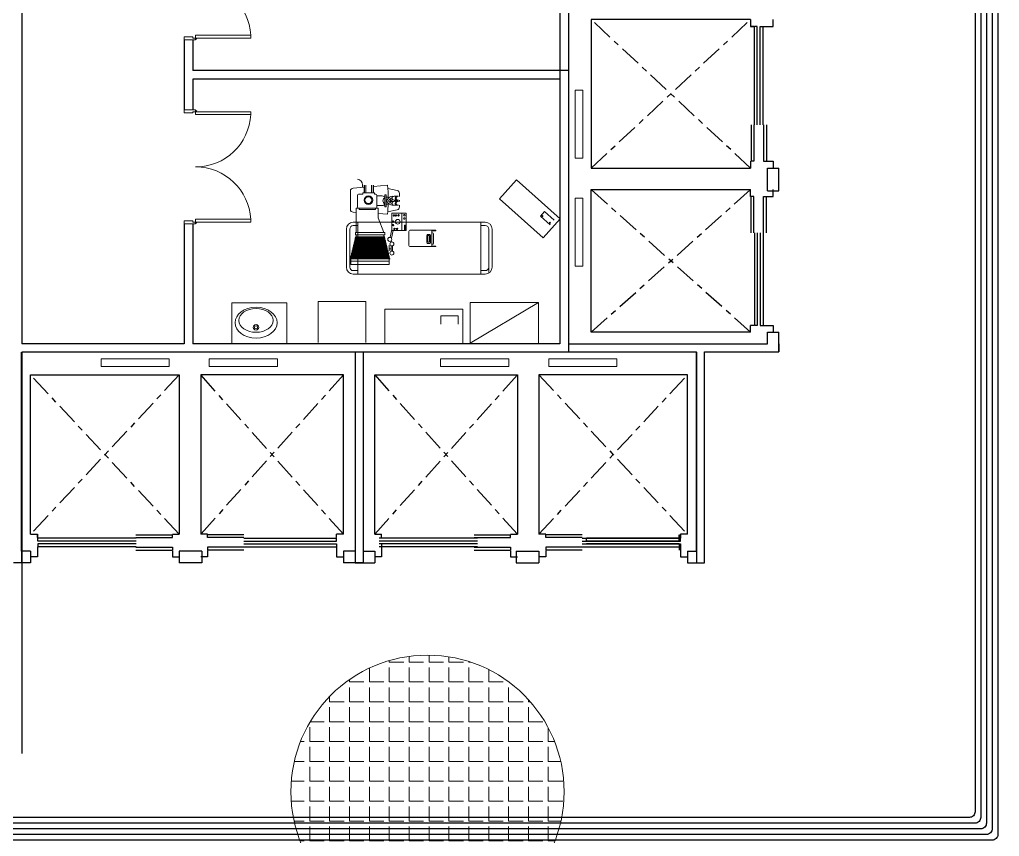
# Model space of a CAD drawing. Extents: x -59 to 582, y -1177 to 100.
# Drawn here: x 27.03 to 44.25, y -48.82 to -34.46 of the extents above; entities that cross this region are included whole.
import ezdxf

# ---------------------------------------------------------------- set-up
doc = ezdxf.new("R2010")
doc.units = 0
doc.header["$LTSCALE"] = 0.15
doc.linetypes.add('CENTERX2', pattern=[4, 2.5, -0.5, 0.5, -0.5])
doc.layers.get('0').update_dxf_attribs({"color": 252})
for name, color, linetype in [('0 sockets', 252, 'Continuous'), ('d1', 252, 'Continuous'), ('grocol', 252, 'Continuous'), ('WINDOW', 252, 'Continuous')]:
    doc.layers.add(name, color=color, linetype=linetype)
for name, color, linetype, lineweight in [('anal', 252, 'Continuous', 20), ('DOOR', 252, 'Continuous', 20), ('elev', 252, 'Continuous', 9), ('FURNITURE-1', 252, 'Continuous', 9), ('sofa', 252, 'Continuous', 9), ('wall', 252, 'Continuous', 30)]:
    doc.layers.add(name, color=color, linetype=linetype, lineweight=lineweight)

# ---------------------------------------------------------------- blocks, each defined once
blk = doc.blocks.new('ELLIPSE')
blk.add_circle((0.5, 0.5), 0.5)
blk = doc.blocks.new('ARCH')
at = {"layer": 'elev'}
h = blk.add_hatch(dxfattribs=at)
h.set_pattern_fill('ANGLE', color=256, scale=0.05, style=0)
h.set_pattern_definition([(0, (0, 0), (0, 0.34925), [0.254, -0.09525]), (90, (0, 0), (-0.34925, 2e-17), [0.254, -0.09525])])
h.paths.add_polyline_path([(31.8, 340.8, 0.21525), (32.613, 339), (35.787, 339, 0.21525), (36.6, 340.8, 1)])
h.paths.add_polyline_path([(35.787, 339), (32.613, 339, 0.377964)])
at = {"layer": 'anal'}
blk.add_circle((34.2, 340.8), 2.4, dxfattribs=at)
at = {"layer": 'd1', "linetype": 'CENTERX2'}
for p, q in [((39.874, 351.762), (37.075, 354.372)), ((37.075, 351.762), (39.874, 354.372)), ((37.075, 348.877), (39.874, 351.384)), ((39.874, 348.877), (37.075, 351.384)), ((29.838, 348.125), (27.228, 345.326)), ((29.838, 345.326), (27.228, 348.125)), ((32.723, 345.326), (30.216, 348.125)), ((32.723, 348.125), (30.216, 345.326)), ((33.272, 348.125), (35.779, 345.326)), ((33.272, 345.326), (35.779, 348.125)), ((36.157, 345.326), (38.767, 348.125)), ((36.157, 348.125), (38.767, 345.326))]:
    blk.add_line(p, q, dxfattribs=at)
at = {"layer": 'd1', "ltscale": 0.5}
for p, q in [((39.944, 352.52), (39.944, 354.248)), ((39.994, 354.248), (39.944, 354.248)), ((39.994, 352.52), (39.994, 354.248)), ((40.044, 352.52), (40.044, 354.248)), ((40.044, 354.248), (40.094, 354.248)), ((40.094, 352.52), (40.094, 354.248)), ((39.884, 352.522), (39.884, 351.882)), ((39.934, 352.522), (39.934, 351.882)), ((40.104, 352.522), (40.104, 351.882)), ((40.154, 352.522), (40.154, 351.882)), ((39.934, 351.882), (39.884, 351.882)), ((40.104, 351.882), (40.154, 351.882)), ((39.884, 350.624), (39.884, 351.264)), ((39.934, 351.264), (39.884, 351.264)), ((39.934, 350.624), (39.934, 351.264)), ((40.104, 350.624), (40.104, 351.264)), ((40.104, 351.264), (40.154, 351.264)), ((40.154, 350.624), (40.154, 351.264)), ((39.944, 350.626), (39.944, 348.997)), ((39.994, 350.626), (39.994, 348.997)), ((40.044, 350.626), (40.044, 348.997)), ((40.094, 350.626), (40.094, 348.997)), ((39.994, 348.997), (39.944, 348.997)), ((40.044, 348.997), (40.094, 348.997)), ((29.078, 345.316), (29.718, 345.316)), ((29.718, 345.266), (29.718, 345.316)), ((30.336, 345.266), (30.336, 345.316)), ((30.976, 345.316), (30.336, 345.316)), ((35.019, 345.316), (35.659, 345.316)), ((35.659, 345.266), (35.659, 345.316)), ((36.917, 345.316), (36.277, 345.316)), ((36.277, 345.266), (36.277, 345.316)), ((38.619, 345.266), (38.619, 345.316)), ((27.352, 345.206), (27.352, 345.256)), ((29.08, 345.256), (27.352, 345.256)), ((29.08, 345.206), (27.352, 345.206)), ((27.352, 345.156), (27.352, 345.106)), ((29.08, 345.156), (27.352, 345.156)), ((29.078, 345.266), (29.718, 345.266)), ((30.976, 345.266), (30.336, 345.266)), ((30.974, 345.256), (32.603, 345.256)), ((30.974, 345.206), (32.603, 345.206)), ((30.974, 345.156), (32.603, 345.156)), ((32.603, 345.206), (32.603, 345.256)), ((32.603, 345.156), (32.603, 345.106)), ((35.08, 345.256), (33.352, 345.256)), ((35.08, 345.206), (33.352, 345.206)), ((35.08, 345.156), (33.352, 345.156)), ((33.392, 345.156), (33.392, 345.106)), ((35.019, 345.266), (35.659, 345.266)), ((36.917, 345.266), (36.277, 345.266)), ((36.915, 345.256), (38.643, 345.256)), ((36.915, 345.206), (38.643, 345.206)), ((36.915, 345.156), (38.643, 345.156)), ((36.992, 345.206), (36.992, 345.256)), ((38.621, 345.256), (36.992, 345.256)), ((38.621, 345.206), (36.992, 345.206)), ((38.621, 345.156), (36.992, 345.156)), ((38.621, 345.206), (38.621, 345.256)), ((38.621, 345.156), (38.621, 345.106)), ((38.643, 345.206), (38.643, 345.256)), ((38.643, 345.156), (38.643, 345.106)), ((29.08, 345.106), (27.352, 345.106)), ((29.021, 345.106), (27.392, 345.106)), ((29.078, 345.096), (29.718, 345.096)), ((29.078, 345.046), (29.718, 345.046)), ((29.718, 345.096), (29.718, 345.046)), ((30.336, 345.096), (30.336, 345.046)), ((30.976, 345.096), (30.336, 345.096)), ((30.976, 345.046), (30.336, 345.046)), ((30.974, 345.106), (32.603, 345.106)), ((35.08, 345.106), (33.352, 345.106)), ((35.021, 345.106), (33.392, 345.106)), ((35.019, 345.096), (35.659, 345.096)), ((35.019, 345.046), (35.659, 345.046)), ((35.659, 345.096), (35.659, 345.046)), ((36.917, 345.096), (36.277, 345.096)), ((36.277, 345.096), (36.277, 345.046)), ((36.917, 345.046), (36.277, 345.046)), ((36.915, 345.106), (38.643, 345.106)), ((38.619, 345.096), (38.619, 345.046))]:
    blk.add_line(p, q, dxfattribs=at)
at = {"layer": 'DOOR'}
for points in [[(30.125, 354.047), (31.095, 354.047), (31.095, 354.097), (30.125, 354.097)], [(30.125, 354.047), (30.125, 354.017), (29.925, 354.017), (29.925, 354.067), (30.075, 354.067), (30.075, 354.047)], [(30.125, 352.753), (30.125, 352.783), (29.925, 352.783), (29.925, 352.733), (30.075, 352.733), (30.075, 352.753)], [(30.125, 352.753), (31.095, 352.753), (31.095, 352.703), (30.125, 352.703)], [(30.125, 350.813), (30.125, 350.783), (29.925, 350.783), (29.925, 350.833), (30.075, 350.833), (30.075, 350.813)], [(30.125, 350.813), (31.095, 350.813), (31.095, 350.863), (30.125, 350.863)]]:
    blk.add_lwpolyline(points, close=True, dxfattribs=at)
for centre in [(30.135, 354.037), (30.135, 352.763), (30.135, 350.803)]:
    blk.add_circle(centre, 0.01, dxfattribs=at)
for centre, start, end in [((30.125, 354.047), 2.9508, 90), ((30.125, 352.753), 270, 357.0492), ((30.125, 350.811), 2.9508, 90)]:
    blk.add_arc(centre, 0.971, start, end, dxfattribs=at)
at = {"layer": 'elev'}
for p, q in [((36.792, 353.133), (36.792, 351.936)), ((36.928, 353.133), (36.792, 353.133)), ((36.928, 351.936), (36.928, 353.133)), ((36.792, 351.936), (36.928, 351.936)), ((36.792, 351.233), (36.792, 350.036)), ((36.928, 351.233), (36.792, 351.233)), ((36.928, 350.036), (36.928, 351.233)), ((36.792, 350.036), (36.928, 350.036)), ((28.467, 348.272), (28.467, 348.408)), ((28.467, 348.408), (29.664, 348.408)), ((29.664, 348.408), (29.664, 348.272)), ((30.367, 348.408), (31.564, 348.408)), ((30.367, 348.272), (30.367, 348.408)), ((31.564, 348.408), (31.564, 348.272)), ((35.628, 348.408), (34.431, 348.408)), ((34.431, 348.408), (34.431, 348.272)), ((35.628, 348.272), (35.628, 348.408)), ((37.528, 348.408), (36.331, 348.408)), ((36.331, 348.408), (36.331, 348.272)), ((37.528, 348.272), (37.528, 348.408)), ((29.664, 348.272), (28.467, 348.272)), ((31.564, 348.272), (30.367, 348.272)), ((34.431, 348.272), (35.628, 348.272)), ((36.331, 348.272), (37.528, 348.272))]:
    blk.add_line(p, q, dxfattribs=at)
at = {"layer": 'FURNITURE-1', "ltscale": 0.5}
for p, q in [((35.765, 351.556), (35.465, 351.221)), ((35.764, 351.555), (36.531, 350.869)), ((35.465, 351.221), (36.232, 350.535)), ((36.256, 350.998), (36.183, 350.916)), ((36.256, 350.998), (36.426, 350.845)), ((35.135, 350.81), (32.975, 350.81)), ((35.135, 350.81), (32.975, 350.81)), ((35.135, 349.899), (35.135, 350.81)), ((35.135, 350.81), (35.215, 350.81)), ((36.353, 350.764), (36.183, 350.916)), ((36.532, 350.87), (36.232, 350.535)), ((35.135, 350.75), (35.215, 350.75)), ((35.275, 349.915), (35.275, 350.69)), ((35.335, 350.019), (35.335, 350.69)), ((35.135, 349.959), (35.215, 349.959)), ((35.135, 349.899), (32.975, 349.899)), ((35.135, 349.899), (32.975, 349.899)), ((35.135, 349.899), (35.215, 349.899)), ((31.731, 349.395), (30.764, 349.395)), ((30.764, 348.675), (30.764, 349.395)), ((31.731, 348.675), (31.731, 349.395)), ((32.28, 349.414), (32.28, 348.694)), ((32.28, 349.414), (33.116, 349.414)), ((33.116, 349.414), (33.116, 348.694)), ((33.45, 349.282), (33.45, 348.682)), ((33.45, 349.28), (34.822, 349.28)), ((34.822, 349.282), (34.822, 348.682)), ((36.151, 349.402), (34.951, 348.682)), ((36.151, 349.402), (34.951, 349.402)), ((34.951, 349.402), (34.951, 348.682)), ((36.151, 349.402), (36.151, 348.682)), ((34.433, 349.163), (34.433, 349.016)), ((34.433, 349.163), (34.738, 349.163)), ((34.738, 349.163), (34.738, 349.016))]:
    blk.add_line(p, q, dxfattribs=at)
for centre in [(36.22, 350.919), (36.351, 350.802)]:
    blk.add_circle(centre, 0.00846, dxfattribs=at)
for centre, radius, start, end in [((35.215, 350.69), 0.12, 0, 90), ((35.215, 350.69), 0.06, 0, 90), ((35.215, 350.019), 0.06, 270, 0), ((35.215, 350.019), 0.12, 270, 0)]:
    blk.add_arc(centre, radius, start, end, dxfattribs=at)
at = {"layer": 'grocol', "ltscale": 0.5}
for p, q in [((36.675, 348.673), (40.174, 348.673)), ((40.374, 348.532), (40.374, 348.673)), ((40.374, 348.673), (40.374, 348.532)), ((27.068, 345.026), (27.068, 348.525)), ((27.068, 348.52), (27.068, 344.826)), ((32.927, 348.525), (32.927, 344.826)), ((32.927, 348.525), (32.927, 344.826)), ((33.068, 348.525), (33.068, 344.826)), ((33.068, 348.525), (33.068, 344.826)), ((36.675, 348.532), (38.927, 348.532)), ((38.927, 345.026), (38.927, 348.532)), ((38.927, 348.525), (38.927, 344.826)), ((39.068, 344.826), (39.068, 348.532)), ((39.068, 348.532), (40.374, 348.532)), ((27.068, 344.826), (26.927, 344.826)), ((32.927, 344.826), (33.068, 344.826)), ((33.068, 344.826), (32.927, 344.826)), ((38.927, 344.826), (39.068, 344.826))]:
    blk.add_line(p, q, dxfattribs=at)
at = {"layer": 'sofa'}
for p, q in [((32.846, 351.36), (32.846, 351.036)), ((33.086, 351.426), (32.892, 351.41)), ((33.059, 351.479), (33.059, 351.424)), ((33.066, 351.301), (33.066, 351.327)), ((33.066, 351.327), (33.268, 351.327)), ((33.086, 351.461), (33.086, 351.327)), ((33.094, 351.327), (33.094, 351.461)), ((33.119, 351.327), (33.119, 351.461)), ((33.218, 351.327), (33.218, 351.461)), ((33.243, 351.327), (33.243, 351.461)), ((33.252, 351.327), (33.252, 351.461)), ((33.499, 351.46), (33.252, 351.44)), ((33.268, 351.327), (33.268, 351.301)), ((33.504, 351.403), (33.667, 351.366)), ((33.504, 351.403), (33.667, 351.366)), ((32.97, 351.286), (32.97, 351.074)), ((33.066, 351.301), (32.985, 351.301)), ((33.295, 351.301), (33.268, 351.301)), ((33.31, 351.074), (33.31, 351.286)), ((33.404, 351.273), (33.31, 351.273)), ((33.476, 351.292), (33.451, 351.292)), ((33.451, 351.292), (33.451, 351.083)), ((33.476, 351.083), (33.476, 351.292)), ((33.612, 351.267), (33.677, 351.267)), ((33.612, 351.267), (33.677, 351.267)), ((33.682, 351.196), (33.612, 351.196)), ((33.682, 351.196), (33.612, 351.196)), ((33.682, 351.178), (33.612, 351.178)), ((33.682, 351.178), (33.612, 351.178)), ((33.706, 351.265), (33.706, 351.317)), ((33.706, 351.265), (33.706, 351.317)), ((33.706, 351.177), (33.706, 351.199)), ((33.706, 351.177), (33.706, 351.199)), ((32.893, 350.986), (32.948, 350.983)), ((32.948, 350.629), (32.948, 351.059)), ((33.021, 351.059), (32.948, 351.059)), ((32.985, 351.059), (33.295, 351.059)), ((32.999, 351.034), (32.999, 351.059)), ((33.285, 351.034), (32.999, 351.034)), ((33.26, 351.059), (33.333, 351.059)), ((33.285, 351.059), (33.285, 351.034)), ((33.31, 351.104), (33.404, 351.104)), ((33.333, 351.059), (33.333, 350.887)), ((33.451, 351.083), (33.476, 351.083)), ((33.5, 350.992), (33.667, 351.03)), ((33.5, 350.992), (33.667, 351.03)), ((33.612, 351.108), (33.677, 351.108)), ((33.612, 351.108), (33.677, 351.108)), ((33.706, 351.079), (33.706, 351.108)), ((33.706, 351.079), (33.706, 351.108)), ((32.975, 350.81), (32.895, 350.81)), ((32.975, 349.899), (32.975, 350.81)), ((32.975, 349.899), (32.975, 350.81)), ((33.333, 350.961), (33.496, 350.952)), ((33.433, 350.629), (33.333, 350.887)), ((33.823, 350.968), (33.575, 350.968)), ((33.823, 350.968), (33.575, 350.968)), ((33.575, 350.968), (33.575, 350.667)), ((33.748, 350.667), (33.748, 350.968)), ((33.748, 350.667), (33.748, 350.968)), ((33.823, 350.667), (33.823, 350.968)), ((33.823, 350.667), (33.823, 350.968)), ((32.775, 350.019), (32.775, 350.69)), ((32.775, 350.019), (32.775, 350.69)), ((32.835, 350.019), (32.835, 350.69)), ((32.835, 350.019), (32.835, 350.69)), ((32.975, 350.75), (32.895, 350.75)), ((33.449, 350.629), (32.932, 350.629)), ((32.932, 350.588), (32.932, 350.629)), ((33.449, 350.588), (33.449, 350.629)), ((33.546, 350.545), (33.575, 350.681)), ((33.566, 350.531), (33.594, 350.667)), ((33.566, 350.531), (33.594, 350.667)), ((33.575, 350.667), (33.823, 350.667)), ((33.575, 350.667), (33.823, 350.667)), ((33.794, 350.677), (33.794, 350.759)), ((33.794, 350.759), (33.816, 350.759)), ((33.794, 350.677), (33.794, 350.759)), ((33.794, 350.759), (33.816, 350.759)), ((33.816, 350.677), (33.794, 350.677)), ((33.816, 350.677), (33.794, 350.677)), ((33.816, 350.759), (33.816, 350.677)), ((33.816, 350.759), (33.816, 350.677)), ((33.87, 350.647), (33.87, 350.403)), ((33.87, 350.647), (33.87, 350.403)), ((34.278, 350.668), (33.89, 350.668)), ((34.278, 350.668), (33.89, 350.668)), ((34.268, 350.668), (34.347, 350.668)), ((34.268, 350.668), (34.347, 350.668)), ((34.278, 350.668), (34.278, 350.668)), ((34.278, 350.668), (34.278, 350.668)), ((34.278, 350.383), (34.278, 350.66)), ((34.278, 350.383), (34.278, 350.66)), ((34.347, 350.66), (34.278, 350.66)), ((34.347, 350.66), (34.278, 350.66)), ((34.347, 350.668), (34.347, 350.66)), ((34.347, 350.668), (34.347, 350.66)), ((32.855, 350.166), (32.947, 350.552)), ((32.855, 350.166), (32.947, 350.552)), ((33.47, 350.465), (32.911, 350.465)), ((33.47, 350.465), (32.911, 350.465)), ((33.466, 350.481), (32.915, 350.481)), ((33.466, 350.481), (32.915, 350.481)), ((33.462, 350.497), (32.918, 350.497)), ((33.462, 350.497), (32.918, 350.497)), ((33.459, 350.513), (32.922, 350.513)), ((33.459, 350.513), (32.922, 350.513)), ((33.455, 350.529), (32.926, 350.529)), ((33.455, 350.529), (32.926, 350.529)), ((33.451, 350.544), (32.93, 350.544)), ((33.451, 350.544), (32.93, 350.544)), ((33.449, 350.588), (32.932, 350.588)), ((33.448, 350.556), (32.932, 350.556)), ((32.948, 350.556), (32.948, 350.588)), ((33.433, 350.556), (33.433, 350.588)), ((33.526, 350.166), (33.434, 350.552)), ((33.526, 350.166), (33.434, 350.552)), ((33.549, 350.452), (33.538, 350.476)), ((33.576, 350.463), (33.567, 350.483)), ((34.187, 350.454), (34.187, 350.579)), ((34.187, 350.454), (34.187, 350.579)), ((34.202, 350.594), (34.239, 350.594)), ((34.202, 350.594), (34.239, 350.594)), ((34.236, 350.575), (34.204, 350.575)), ((34.204, 350.575), (34.204, 350.457)), ((34.236, 350.575), (34.204, 350.575)), ((34.204, 350.575), (34.204, 350.457)), ((34.204, 350.457), (34.236, 350.457)), ((34.204, 350.457), (34.236, 350.457)), ((34.236, 350.457), (34.236, 350.575)), ((34.236, 350.457), (34.236, 350.575)), ((34.254, 350.579), (34.254, 350.454)), ((34.254, 350.579), (34.254, 350.454)), ((34.29, 350.623), (34.278, 350.623)), ((34.29, 350.623), (34.278, 350.623)), ((34.305, 350.437), (34.305, 350.608)), ((34.305, 350.437), (34.305, 350.608)), ((33.512, 350.29), (32.869, 350.29)), ((33.512, 350.29), (32.869, 350.29)), ((33.508, 350.305), (32.873, 350.305)), ((33.508, 350.305), (32.873, 350.305)), ((33.504, 350.321), (32.877, 350.321)), ((33.504, 350.321), (32.877, 350.321)), ((33.5, 350.337), (32.88, 350.337)), ((33.5, 350.337), (32.88, 350.337)), ((33.497, 350.353), (32.884, 350.353)), ((33.497, 350.353), (32.884, 350.353)), ((33.493, 350.369), (32.888, 350.369)), ((33.493, 350.369), (32.888, 350.369)), ((33.489, 350.385), (32.892, 350.385)), ((33.489, 350.385), (32.892, 350.385)), ((33.485, 350.401), (32.896, 350.401)), ((33.485, 350.401), (32.896, 350.401)), ((33.481, 350.417), (32.899, 350.417)), ((33.481, 350.417), (32.899, 350.417)), ((33.478, 350.433), (32.903, 350.433)), ((33.478, 350.433), (32.903, 350.433)), ((33.474, 350.449), (32.907, 350.449)), ((33.474, 350.449), (32.907, 350.449)), ((33.526, 350.407), (33.526, 350.368)), ((33.526, 350.407), (33.526, 350.368)), ((33.529, 350.306), (33.529, 350.368)), ((33.529, 350.306), (33.529, 350.368)), ((33.562, 350.34), (33.529, 350.34)), ((33.562, 350.34), (33.529, 350.34)), ((33.562, 350.304), (33.562, 350.393)), ((33.562, 350.304), (33.562, 350.393)), ((33.585, 350.304), (33.585, 350.393)), ((33.585, 350.304), (33.585, 350.393)), ((33.89, 350.383), (34.278, 350.383)), ((33.89, 350.383), (34.278, 350.383)), ((34.239, 350.439), (34.202, 350.439)), ((34.239, 350.439), (34.202, 350.439)), ((34.268, 350.383), (34.347, 350.383)), ((34.268, 350.383), (34.347, 350.383)), ((34.278, 350.422), (34.29, 350.422)), ((34.278, 350.422), (34.29, 350.422)), ((34.347, 350.39), (34.278, 350.39)), ((34.347, 350.39), (34.278, 350.39)), ((34.347, 350.383), (34.347, 350.39)), ((34.347, 350.383), (34.347, 350.39)), ((33.541, 350.166), (32.84, 350.166)), ((33.541, 350.166), (32.84, 350.166)), ((33.538, 350.178), (32.842, 350.178)), ((33.538, 350.178), (32.842, 350.178)), ((33.535, 350.194), (32.846, 350.194)), ((33.535, 350.194), (32.846, 350.194)), ((33.531, 350.21), (32.85, 350.21)), ((33.531, 350.21), (32.85, 350.21)), ((32.852, 350.127), (32.852, 350.065)), ((33.529, 350.127), (32.852, 350.127)), ((32.852, 350.127), (32.852, 350.065)), ((33.529, 350.127), (32.852, 350.127)), ((33.527, 350.226), (32.854, 350.226)), ((33.527, 350.226), (32.854, 350.226)), ((32.855, 350.166), (32.855, 350.127)), ((32.855, 350.166), (32.855, 350.127)), ((33.523, 350.242), (32.858, 350.242)), ((33.523, 350.242), (32.858, 350.242)), ((33.519, 350.258), (32.861, 350.258)), ((33.519, 350.258), (32.861, 350.258)), ((33.516, 350.274), (32.865, 350.274)), ((33.516, 350.274), (32.865, 350.274)), ((33.526, 350.166), (33.526, 350.127)), ((33.526, 350.166), (33.526, 350.127)), ((33.529, 350.127), (33.529, 350.065)), ((32.852, 350.065), (33.529, 350.065)), ((32.852, 350.065), (33.529, 350.065)), ((32.975, 349.959), (32.895, 349.959)), ((32.975, 349.959), (32.895, 349.959)), ((32.975, 349.899), (32.895, 349.899)), ((32.975, 349.899), (32.895, 349.899))]:
    blk.add_line(p, q, dxfattribs=at)
for centre, radius in [((33.162, 351.198), 0.0758), ((33.162, 351.198), 0.0607), ((33.597, 350.82), 0.0125), ((33.597, 350.82), 0.0125), ((33.611, 350.929), 0.0125), ((33.611, 350.929), 0.0125), ((33.646, 350.93), 0.0125), ((33.646, 350.93), 0.0125), ((33.676, 350.819), 0.0418), ((33.676, 350.819), 0.0418), ((33.691, 350.931), 0.0125), ((33.691, 350.931), 0.0125), ((33.793, 350.934), 0.0134), ((33.793, 350.934), 0.0134), ((33.793, 350.876), 0.0134), ((33.793, 350.876), 0.0134), ((33.595, 350.76), 0.0125), ((33.595, 350.76), 0.0125), ((33.619, 350.693), 0.0125), ((33.619, 350.693), 0.0125), ((33.664, 350.693), 0.0125), ((33.664, 350.693), 0.0125), ((33.537, 350.509), 0.0349), ((33.574, 350.428), 0.0349), ((33.574, 350.428), 0.0349), ((33.574, 350.269), 0.0349), ((33.574, 350.269), 0.0349), ((31.188, 348.962), 0.048), ((31.188, 348.962), 0.027)]:
    blk.add_circle(centre, radius, dxfattribs=at)
for centre, radius, start, end in [((32.958, 351.465), 0.1, 0, 82.8798), ((32.896, 351.36), 0.0502, 94.744, 180), ((31.203, 351.22), 2.308, 0.2733, 5.9762), ((33.656, 351.317), 0.0502, 0, 77.1147), ((33.656, 351.317), 0.0502, 0, 77.1147), ((32.985, 351.286), 0.0151, 90, 180), ((33.295, 351.286), 0.0151, 360, 90), ((33.404, 351.223), 0.0502, 23.6755, 90), ((33.477, 351.188), 0.0613, 115.3697, 244.6303), ((33.489, 351.188), 0.0628, 57.9252, 102.6956), ((33.489, 351.188), 0.0628, 329.6146, 28.6565), ((33.612, 351.232), 0.0348, 89.7532, 270.2468), ((33.612, 351.232), 0.0348, 89.7532, 270.2468), ((33.612, 351.142), 0.0348, 89.7532, 270.2468), ((33.612, 351.142), 0.0348, 89.7532, 270.2468), ((33.667, 351.232), 0.0348, 79.7064, 280.2936), ((33.667, 351.232), 0.0348, 79.7064, 280.2936), ((33.667, 351.142), 0.0348, 79.7064, 280.2936), ((33.667, 351.142), 0.0348, 79.7064, 280.2936), ((33.682, 351.232), 0.0348, 79.7064, 280.2936), ((33.682, 351.232), 0.0348, 79.7064, 280.2936), ((33.682, 351.142), 0.0348, 79.7064, 280.2936), ((33.682, 351.142), 0.0348, 79.7064, 280.2936), ((32.896, 351.036), 0.0502, 180, 266.8333), ((32.985, 351.074), 0.0151, 180, 270), ((33.295, 351.074), 0.0151, 270, 0), ((33.404, 351.154), 0.0502, 270, 335.616), ((33.489, 351.188), 0.0628, 257.3044, 300.3013), ((31.203, 351.22), 2.308, 353.3399, 358.1294), ((33.656, 351.079), 0.0502, 282.8853, 0), ((33.656, 351.079), 0.0502, 282.8853, 0), ((32.895, 350.69), 0.12, 90, 180), ((32.895, 350.69), 0.06, 90, 180), ((33.89, 350.647), 0.0201, 90, 180), ((33.89, 350.647), 0.0201, 90, 180), ((34.202, 350.579), 0.0151, 90, 180), ((34.202, 350.579), 0.0151, 90, 180), ((34.239, 350.579), 0.0151, 0, 90), ((34.239, 350.579), 0.0151, 0, 90), ((34.29, 350.608), 0.0151, 360, 90), ((34.29, 350.608), 0.0151, 360, 90), ((33.89, 350.403), 0.0201, 180, 270), ((33.89, 350.403), 0.0201, 180, 270), ((34.202, 350.454), 0.0151, 180, 270), ((34.202, 350.454), 0.0151, 180, 270), ((34.239, 350.454), 0.0151, 270, 360), ((34.239, 350.454), 0.0151, 270, 360), ((34.29, 350.437), 0.0151, 270, 0), ((34.29, 350.437), 0.0151, 270, 0), ((32.895, 350.019), 0.12, 180, 270), ((32.895, 350.019), 0.12, 180, 270), ((32.895, 350.019), 0.06, 180, 270), ((32.895, 350.019), 0.06, 180, 270)]:
    blk.add_arc(centre, radius, start, end, dxfattribs=at)
for points, knots in [([(33.48, 351.187), (33.48, 351.193), (33.512, 351.236), (33.55, 351.269), (33.592, 351.265), (33.599, 351.264)], [0.0199837, 0.0199837, 0.0199837, 0.0199837, 0.0586044, 0.2738561, 0.3130564, 0.3130564, 0.3130564, 0.3130564]), ([(33.48, 351.187), (33.48, 351.193), (33.512, 351.236), (33.55, 351.269), (33.592, 351.265), (33.599, 351.264)], [0.0199837, 0.0199837, 0.0199837, 0.0199837, 0.0586044, 0.2738561, 0.3130564, 0.3130564, 0.3130564, 0.3130564]), ([(33.48, 351.187), (33.48, 351.181), (33.512, 351.138), (33.55, 351.105), (33.592, 351.109), (33.599, 351.11)], [0.0199837, 0.0199837, 0.0199837, 0.0199837, 0.0586044, 0.2738561, 0.3130564, 0.3130564, 0.3130564, 0.3130564]), ([(33.48, 351.187), (33.48, 351.181), (33.512, 351.138), (33.55, 351.105), (33.592, 351.109), (33.599, 351.11)], [0.0199837, 0.0199837, 0.0199837, 0.0199837, 0.0586044, 0.2738561, 0.3130564, 0.3130564, 0.3130564, 0.3130564]), ([(33.516, 351.187), (33.517, 351.192), (33.541, 351.216), (33.559, 351.233), (33.577, 351.235)], [0.0271868, 0.0271868, 0.0271868, 0.0271868, 0.0586044, 0.18639, 0.18639, 0.18639, 0.18639]), ([(33.516, 351.187), (33.517, 351.183), (33.541, 351.158), (33.559, 351.141), (33.577, 351.139)], [0.0271868, 0.0271868, 0.0271868, 0.0271868, 0.0586044, 0.18639, 0.18639, 0.18639, 0.18639]), ([(33.592, 351.203), (33.584, 351.201), (33.569, 351.199), (33.557, 351.191), (33.551, 351.187)], [0, 0, 0, 0, 0.04822204, 0.08732286, 0.08732286, 0.08732286, 0.08732286]), ([(33.592, 351.203), (33.584, 351.201), (33.569, 351.199), (33.557, 351.191), (33.551, 351.187)], [0, 0, 0, 0, 0.04822204, 0.08732286, 0.08732286, 0.08732286, 0.08732286]), ([(33.592, 351.172), (33.584, 351.173), (33.569, 351.175), (33.557, 351.183), (33.551, 351.187)], [0, 0, 0, 0, 0.04822204, 0.08732286, 0.08732286, 0.08732286, 0.08732286]), ([(33.592, 351.172), (33.584, 351.173), (33.569, 351.175), (33.557, 351.183), (33.551, 351.187)], [0, 0, 0, 0, 0.04822204, 0.08732286, 0.08732286, 0.08732286, 0.08732286])]:
    blk.add_open_spline(points, degree=3, knots=knots, dxfattribs=at)
at = {"layer": 'wall'}
for p, q in [((36.525, 358.125), (36.525, 348.675)), ((36.675, 358.125), (36.675, 348.525)), ((27.075, 355.583), (27.075, 348.675)), ((27.075, 355.401), (27.075, 352.8)), ((37.075, 354.372), (37.075, 351.762)), ((39.874, 354.372), (37.075, 354.372)), ((39.874, 354.372), (39.874, 354.252)), ((39.874, 354.252), (39.945, 354.252)), ((39.934, 354.252), (39.874, 354.252)), ((40.094, 354.252), (40.274, 354.252)), ((40.274, 354.252), (40.274, 354.372)), ((29.925, 354.017), (29.925, 353.4)), ((30.075, 354.017), (30.075, 353.475)), ((29.925, 353.475), (29.925, 352.783)), ((36.675, 353.475), (30.075, 353.475)), ((36.525, 353.325), (30.075, 353.325)), ((30.075, 353.325), (30.075, 352.783)), ((39.874, 351.882), (39.874, 351.762)), ((40.164, 351.882), (40.274, 351.882)), ((40.274, 351.882), (40.274, 351.762)), ((37.075, 351.762), (39.874, 351.762)), ((40.174, 351.362), (40.174, 351.762)), ((40.174, 351.762), (40.374, 351.762)), ((40.374, 351.362), (40.374, 351.762)), ((37.075, 351.384), (39.874, 351.384)), ((37.075, 348.877), (37.075, 351.384)), ((39.874, 351.264), (39.874, 351.384)), ((40.174, 351.362), (40.374, 351.362)), ((40.274, 351.264), (40.274, 351.384)), ((40.164, 351.264), (40.274, 351.264)), ((29.925, 350.783), (29.925, 348.675)), ((30.075, 350.783), (30.075, 348.675)), ((39.934, 348.997), (39.874, 348.997)), ((39.874, 348.877), (39.874, 348.997)), ((40.104, 348.997), (40.274, 348.997)), ((40.274, 348.997), (40.274, 348.877)), ((39.874, 348.877), (37.075, 348.877)), ((40.174, 348.673), (40.174, 348.877)), ((40.174, 348.877), (40.374, 348.877)), ((40.374, 348.673), (40.374, 348.877)), ((29.925, 348.675), (27.075, 348.675)), ((36.525, 348.675), (30.075, 348.675)), ((36.527, 348.525), (27.073, 348.525)), ((27.073, 348.52), (27.073, 341.47)), ((36.675, 348.525), (27.075, 348.525)), ((27.228, 345.326), (27.228, 348.125)), ((27.228, 348.125), (29.838, 348.125)), ((29.838, 348.125), (29.838, 345.326)), ((32.723, 348.125), (30.216, 348.125)), ((30.216, 348.125), (30.216, 345.326)), ((32.723, 345.326), (32.723, 348.125)), ((33.272, 345.326), (33.272, 348.125)), ((33.272, 348.125), (35.779, 348.125)), ((35.779, 348.125), (35.779, 345.326)), ((36.157, 348.125), (36.157, 345.326)), ((38.767, 348.125), (36.157, 348.125)), ((38.767, 345.326), (38.767, 348.125)), ((27.228, 345.326), (27.348, 345.326)), ((27.348, 345.266), (27.348, 345.326)), ((27.348, 345.326), (27.348, 345.255)), ((29.718, 345.326), (29.838, 345.326)), ((30.336, 345.326), (30.216, 345.326)), ((32.723, 345.326), (32.603, 345.326)), ((32.603, 345.266), (32.603, 345.326)), ((33.272, 345.326), (33.392, 345.326)), ((33.392, 345.266), (33.392, 345.326)), ((35.659, 345.326), (35.779, 345.326)), ((36.277, 345.326), (36.157, 345.326)), ((38.767, 345.326), (38.647, 345.326)), ((38.647, 345.326), (38.647, 345.255)), ((38.647, 345.266), (38.647, 345.326)), ((27.228, 345.026), (27.068, 345.026)), ((27.228, 345.026), (27.228, 344.826)), ((27.348, 345.106), (27.348, 344.926)), ((29.718, 345.036), (29.718, 344.926)), ((29.838, 345.026), (29.838, 344.826)), ((30.238, 345.026), (29.838, 345.026)), ((30.238, 345.026), (30.238, 344.826)), ((30.336, 345.036), (30.336, 344.926)), ((32.603, 345.096), (32.603, 344.926)), ((32.723, 345.026), (32.723, 344.826)), ((32.927, 345.026), (32.723, 345.026)), ((33.068, 345.026), (33.272, 345.026)), ((33.272, 345.026), (33.272, 344.826)), ((33.392, 345.096), (33.392, 344.926)), ((35.659, 345.036), (35.659, 344.926)), ((35.757, 345.026), (36.157, 345.026)), ((35.757, 345.026), (35.757, 344.826)), ((36.157, 345.026), (36.157, 344.826)), ((36.277, 345.036), (36.277, 344.926)), ((38.647, 345.106), (38.647, 344.926)), ((38.767, 345.026), (38.927, 345.026)), ((38.767, 345.026), (38.767, 344.826)), ((27.348, 344.926), (27.228, 344.926)), ((29.718, 344.926), (29.838, 344.926)), ((30.238, 344.826), (29.838, 344.826)), ((30.336, 344.926), (30.216, 344.926)), ((32.603, 344.926), (32.723, 344.926)), ((32.927, 344.826), (32.723, 344.826)), ((33.068, 344.826), (33.272, 344.826)), ((33.392, 344.926), (33.272, 344.926)), ((35.659, 344.926), (35.779, 344.926)), ((35.757, 344.826), (36.157, 344.826)), ((36.277, 344.926), (36.157, 344.926)), ((38.647, 344.926), (38.767, 344.926))]:
    blk.add_line(p, q, dxfattribs=at)
at = {"layer": 'WINDOW', "linetype": 'CENTERX2'}
for p, q in [((27.228, 344.826), (27.068, 344.826)), ((38.767, 344.826), (38.927, 344.826))]:
    blk.add_line(p, q, dxfattribs=at)
at = {"layer": 'sofa', "extrusion": (0, 0, -1), "rotation": 180}
for p, xscale, yscale, zscale in [((-30.819, 349.315), 0.7391999999999825, 0.5412000000000035, -0.7392000000000001), ((-30.888, 349.295), 0.6000000000000227, 0.4200000000000159, -0.6)]:
    blk.add_blockref('ELLIPSE', p, dxfattribs=dict(at, xscale=xscale, yscale=yscale, zscale=zscale))
blk = doc.blocks.new('EE')
at = {"layer": '0 sockets'}
h = blk.add_hatch(color=6, dxfattribs=at)
h.dxf.hatch_style = 1
h.paths.add_polyline_path([(582.394, 81.841), (-59.115, 81.841), (-59.115, -114.582), (582.394, -114.582)])
h.paths.add_polyline_path([(577.394, 76.841), (577.394, -109.582), (-54.115, -109.582), (-54.115, 76.841)], flags=16)
h.paths.add_polyline_path([(408.026, -15.139, -1), (406.517, -15.139, -1)], flags=0)
h.paths.add_polyline_path([(457.783, -31.119, 0.414214), (457.683, -31.019), (444.311, -31.019, 0.414214), (444.211, -31.119), (444.211, -48.447), (415.834, -48.447), (415.834, -19.483), (417.425, -19.483, 0.414214), (417.525, -19.383), (417.525, -15.239, 0.414214), (417.425, -15.139), (407.274, -15.139), (407.271, -15.893), (407.271, -15.139), (417.525, -15.139), (417.525, -19.483), (415.934, -19.483, 0.414214), (415.834, -19.583), (415.834, -48.347, 0.414214), (415.934, -48.447), (444.111, -48.447, 0.414214), (444.211, -48.347), (444.211, -31.019), (457.783, -31.019)], flags=0)
h.paths.add_polyline_path([(244.611, -46.068), (244.611, -46.014), (244.523, -46.014, -0.279526)], flags=0)
h.paths.add_polyline_path([(404.69, 26.947), (525.035, 26.947), (525.035, 46.285), (404.69, 46.285)], flags=8)
h.paths.add_polyline_path([(202.644, 24.078), (289.319, 24.078), (289.319, 38.411), (202.644, 38.411)], flags=8)
h.paths.add_polyline_path([(30.92, 26.429), (112.59, 26.429), (112.59, 40.761), (30.92, 40.761)], flags=8)
h.paths.add_polyline_path([(441.881, -10.206), (442.216, -10.206), (442.216, -9.756), (441.881, -9.756)], flags=8)
h.paths.add_polyline_path([(422.272, -10.246), (422.622, -10.246), (422.622, -9.796), (422.272, -9.796)], flags=8)
h.paths.add_polyline_path([(406.509, -14.41), (406.859, -14.41), (406.859, -13.96), (406.509, -13.96)], flags=8)
h.paths.add_polyline_path([(406.21, -35.713), (406.546, -35.713), (406.546, -35.263), (406.21, -35.263)], flags=8)
h.paths.add_polyline_path([(422.841, -60.607), (423.191, -60.607), (423.191, -60.157), (422.841, -60.157)], flags=8)
h.paths.add_polyline_path([(442.391, -60.84), (442.755, -60.84), (442.755, -60.39), (442.391, -60.39)], flags=8)
h.paths.add_polyline_path([(456.844, -54.1), (457.194, -54.1), (457.194, -53.65), (456.844, -53.65)], flags=8)
h.paths.add_polyline_path([(470.858, -50.81), (471.208, -50.81), (471.208, -50.36), (470.858, -50.36)], flags=8)
h.paths.add_polyline_path([(490.123, -50.756), (490.345, -50.756), (490.345, -50.306), (490.123, -50.306)], flags=8)
h.paths.add_polyline_path([(225.509, -20.343), (226.134, -20.343), (226.134, -20.118), (225.509, -20.118)], flags=8)
h.paths.add_polyline_path([(233.7, -19.938), (234.325, -19.938), (234.325, -19.713), (233.7, -19.713)], flags=8)
h.paths.add_polyline_path([(241.875, -19.552), (242.5, -19.552), (242.5, -19.327), (241.875, -19.327)], flags=8)
h.paths.add_polyline_path([(245.171, -24.632), (245.796, -24.632), (245.796, -24.407), (245.171, -24.407)], flags=8)
h.paths.add_polyline_path([(247.813, -19.255), (248.438, -19.255), (248.438, -19.03), (247.813, -19.03)], flags=8)
h.paths.add_polyline_path([(249.648, -13.387), (250.273, -13.387), (250.273, -13.162), (249.648, -13.162)], flags=8)
h.paths.add_polyline_path([(257.323, -15.794), (257.948, -15.794), (257.948, -15.569), (257.323, -15.569)], flags=8)
h.paths.add_polyline_path([(257.582, -13.183), (258.157, -13.183), (258.157, -12.958), (257.582, -12.958)], flags=8)
h.paths.add_polyline_path([(264.064, -13.101), (264.664, -13.101), (264.664, -12.876), (264.064, -12.876)], flags=8)
h.paths.add_polyline_path([(288.789, -40.902), (289.364, -40.902), (289.364, -40.677), (288.789, -40.677)], flags=8)
h.paths.add_polyline_path([(280.687, -41.005), (281.262, -41.005), (281.262, -40.78), (280.687, -40.78)], flags=8)
h.paths.add_polyline_path([(270.864, -40.875), (271.439, -40.875), (271.439, -40.65), (270.864, -40.65)], flags=8)
h.paths.add_polyline_path([(261.434, -40.771), (262.009, -40.771), (262.009, -40.546), (261.434, -40.546)], flags=8)
h.paths.add_polyline_path([(254.764, -40.853), (255.339, -40.853), (255.339, -40.628), (254.764, -40.628)], flags=8)
h.paths.add_polyline_path([(247.008, -40.845), (247.583, -40.845), (247.583, -40.62), (247.008, -40.62)], flags=8)
h.paths.add_polyline_path([(245.852, -36.479), (246.427, -36.479), (246.427, -36.254), (245.852, -36.254)], flags=8)
h.paths.add_polyline_path([(243.934, -41.639), (244.509, -41.639), (244.509, -41.414), (243.934, -41.414)], flags=8)
h.paths.add_polyline_path([(245.534, -46.587), (246.059, -46.587), (246.059, -46.362), (245.534, -46.362)], flags=8)
h.paths.add_polyline_path([(245.361, -51.832), (245.911, -51.832), (245.911, -51.607), (245.361, -51.607)], flags=8)
h.paths.add_polyline_path([(239.721, -52.272), (240.321, -52.272), (240.321, -52.047), (239.721, -52.047)], flags=8)
h.paths.add_polyline_path([(232.069, -52.917), (232.669, -52.917), (232.669, -52.692), (232.069, -52.692)], flags=8)
h.paths.add_polyline_path([(225.559, -53.646), (226.159, -53.646), (226.159, -53.421), (225.559, -53.421)], flags=8)
h.paths.add_polyline_path([(227.614, -48.128), (228.214, -48.128), (228.214, -47.903), (227.614, -47.903)], flags=8)
h.paths.add_polyline_path([(219.528, -49.489), (220.128, -49.489), (220.128, -49.264), (219.528, -49.264)], flags=8)
h.paths.add_polyline_path([(217.77, -44.284), (218.37, -44.284), (218.37, -44.059), (217.77, -44.059)], flags=8)
h.paths.add_polyline_path([(216.443, -34.713), (217.043, -34.713), (217.043, -34.488), (216.443, -34.488)], flags=8)
h.paths.add_polyline_path([(216.799, -27.091), (217.399, -27.091), (217.399, -26.866), (216.799, -26.866)], flags=8)
h.paths.add_polyline_path([(216.729, -21.755), (217.279, -21.755), (217.279, -21.53), (216.729, -21.53)], flags=8)
h.paths.add_polyline_path([(84.862, -42.445), (85.387, -42.445), (85.387, -42.22), (84.862, -42.22)], flags=8)
h.paths.add_polyline_path([(82.46, -48.761), (83.01, -48.761), (83.01, -48.536), (82.46, -48.536)], flags=8)
h.paths.add_polyline_path([(78.417, -48.71), (78.942, -48.71), (78.942, -48.485), (78.417, -48.485)], flags=8)
h.paths.add_polyline_path([(75.547, -42.452), (76.072, -42.452), (76.072, -42.227), (75.547, -42.227)], flags=8)
h.paths.add_polyline_path([(74.019, -42.418), (74.544, -42.418), (74.544, -42.193), (74.019, -42.193)], flags=8)
h.paths.add_polyline_path([(72.86, -48.761), (73.385, -48.761), (73.385, -48.536), (72.86, -48.536)], flags=8)
h.paths.add_polyline_path([(68.651, -48.707), (69.176, -48.707), (69.176, -48.482), (68.651, -48.482)], flags=8)
h.paths.add_polyline_path([(69.271, -42.456), (69.796, -42.456), (69.796, -42.231), (69.271, -42.231)], flags=8)
h.paths.add_polyline_path([(65.66, -42.443), (66.185, -42.443), (66.185, -42.218), (65.66, -42.218)], flags=8)
h.paths.add_polyline_path([(63.354, -48.708), (63.879, -48.708), (63.879, -48.483), (63.354, -48.483)], flags=8)
h.paths.add_polyline_path([(58.957, -48.718), (59.432, -48.718), (59.432, -48.493), (58.957, -48.493)], flags=8)
h.paths.add_polyline_path([(56.584, -43.041), (57.084, -43.041), (57.084, -42.816), (56.584, -42.816)], flags=8)
h.paths.add_polyline_path([(55.215, -39.312), (55.765, -39.312), (55.765, -39.087), (55.215, -39.087)], flags=8)
h.paths.add_polyline_path([(47.25, -39.118), (47.8, -39.118), (47.8, -38.893), (47.25, -38.893)], flags=8)
h.paths.add_polyline_path([(36.681, -56.177), (37.231, -56.177), (37.231, -55.952), (36.681, -55.952)], flags=8)
h.paths.add_polyline_path([(28.093, -56.08), (28.643, -56.08), (28.643, -55.855), (28.093, -55.855)], flags=8)
h.paths.add_polyline_path([(11.224, -49.617), (11.774, -49.617), (11.774, -49.392), (11.224, -49.392)], flags=8)
h.paths.add_polyline_path([(15.154, -39.272), (15.704, -39.272), (15.704, -39.047), (15.154, -39.047)], flags=8)
h.paths.add_polyline_path([(15.215, -30.394), (15.765, -30.394), (15.765, -30.169), (15.215, -30.169)], flags=8)
h.paths.add_polyline_path([(12.584, -22.24), (13.134, -22.24), (13.134, -22.015), (12.584, -22.015)], flags=8)
h.paths.add_polyline_path([(13.44, -29.574), (13.94, -29.574), (13.94, -29.349), (13.44, -29.349)], flags=8)

msp = doc.modelspace()

# ---------------------------------------------------------------- linework, layer by layer
at = {"layer": '0 sockets', "color": 6}
for points in [[(58.283, -35.012), (58.283, -30.691, 0.414214), (58.183, -30.591), (43.919, -30.591, 0.414214), (43.819, -30.691), (43.819, -48.382, -0.414214), (43.719, -48.482), (16.101, -48.482, -0.414214), (16.001, -48.382), (16.001, -19.881, -0.414214), (16.101, -19.781), (64.025, -19.781, 0.414214), (64.125, -19.681), (64.125, -16.904, -0.414214), (64.225, -16.804), (69.725, -16.804)], [(58.183, -35.012), (58.183, -30.791, 0.414214), (58.083, -30.691), (44.019, -30.691, 0.414214), (43.919, -30.791), (43.919, -48.482, -0.414214), (43.819, -48.582), (16.001, -48.582, -0.414214), (15.901, -48.482), (15.901, -21.591, 0.414214), (15.801, -21.491), (12.852, -21.491)], [(58.083, -35.012), (58.083, -30.891, 0.414214), (57.983, -30.791), (44.119, -30.791, 0.414214), (44.019, -30.891), (44.019, -48.582, -0.414214), (43.919, -48.682), (15.901, -48.682, -0.414214), (15.801, -48.582), (15.801, -30.308, 0.414214), (15.701, -30.208), (12.806, -30.208)], [(57.983, -35.012), (57.983, -30.991, 0.414214), (57.883, -30.891), (44.219, -30.891, 0.414214), (44.119, -30.991), (44.119, -48.682, -0.414214), (44.019, -48.782), (15.801, -48.782, -0.414214), (15.701, -48.682), (15.701, -31.129, 0.414214), (15.601, -31.029), (14.581, -31.029)], [(57.883, -35.012), (57.883, -31.091, 0.414214), (57.783, -30.991), (44.319, -30.991, 0.414214), (44.219, -31.091), (44.219, -48.782, -0.414214), (44.119, -48.882), (15.701, -48.882, -0.414214), (15.601, -48.782), (15.601, -39.993, 0.414214), (15.501, -39.893), (14.532, -39.893)]]:
    msp.add_lwpolyline(points, format="xyb", dxfattribs=at)

# ---------------------------------------------------------------- block references
at = {"layer": '0 sockets', "color": 3}
for name, p in [('EE', (0, 0)), ('ARCH', (0, -388.83))]:
    msp.add_blockref(name, p, dxfattribs=at)

doc.saveas('drawing.dxf')
